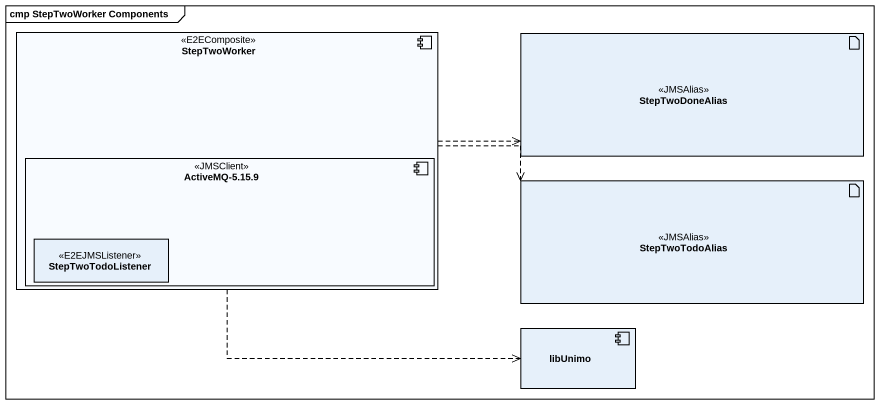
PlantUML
@startuml
mainframe cmp StepTwoWorker Components
allowmixing
hide circle
hide empty members
component StepTwoWorker <<E2EComposite>> {
  component "ActiveMQ-5.15.9" as ActiveMQ_5_15_9 <<JMSClient>> {
    class StepTwoTodoListener <<E2EJMSListener>>
  }
}
artifact StepTwoDoneAlias <<JMSAlias>>
artifact StepTwoTodoAlias <<JMSAlias>>
component libUnimo
StepTwoWorker .right.> StepTwoDoneAlias
StepTwoWorker .right.> StepTwoTodoAlias
StepTwoWorker .right.> libUnimo
@enduml
